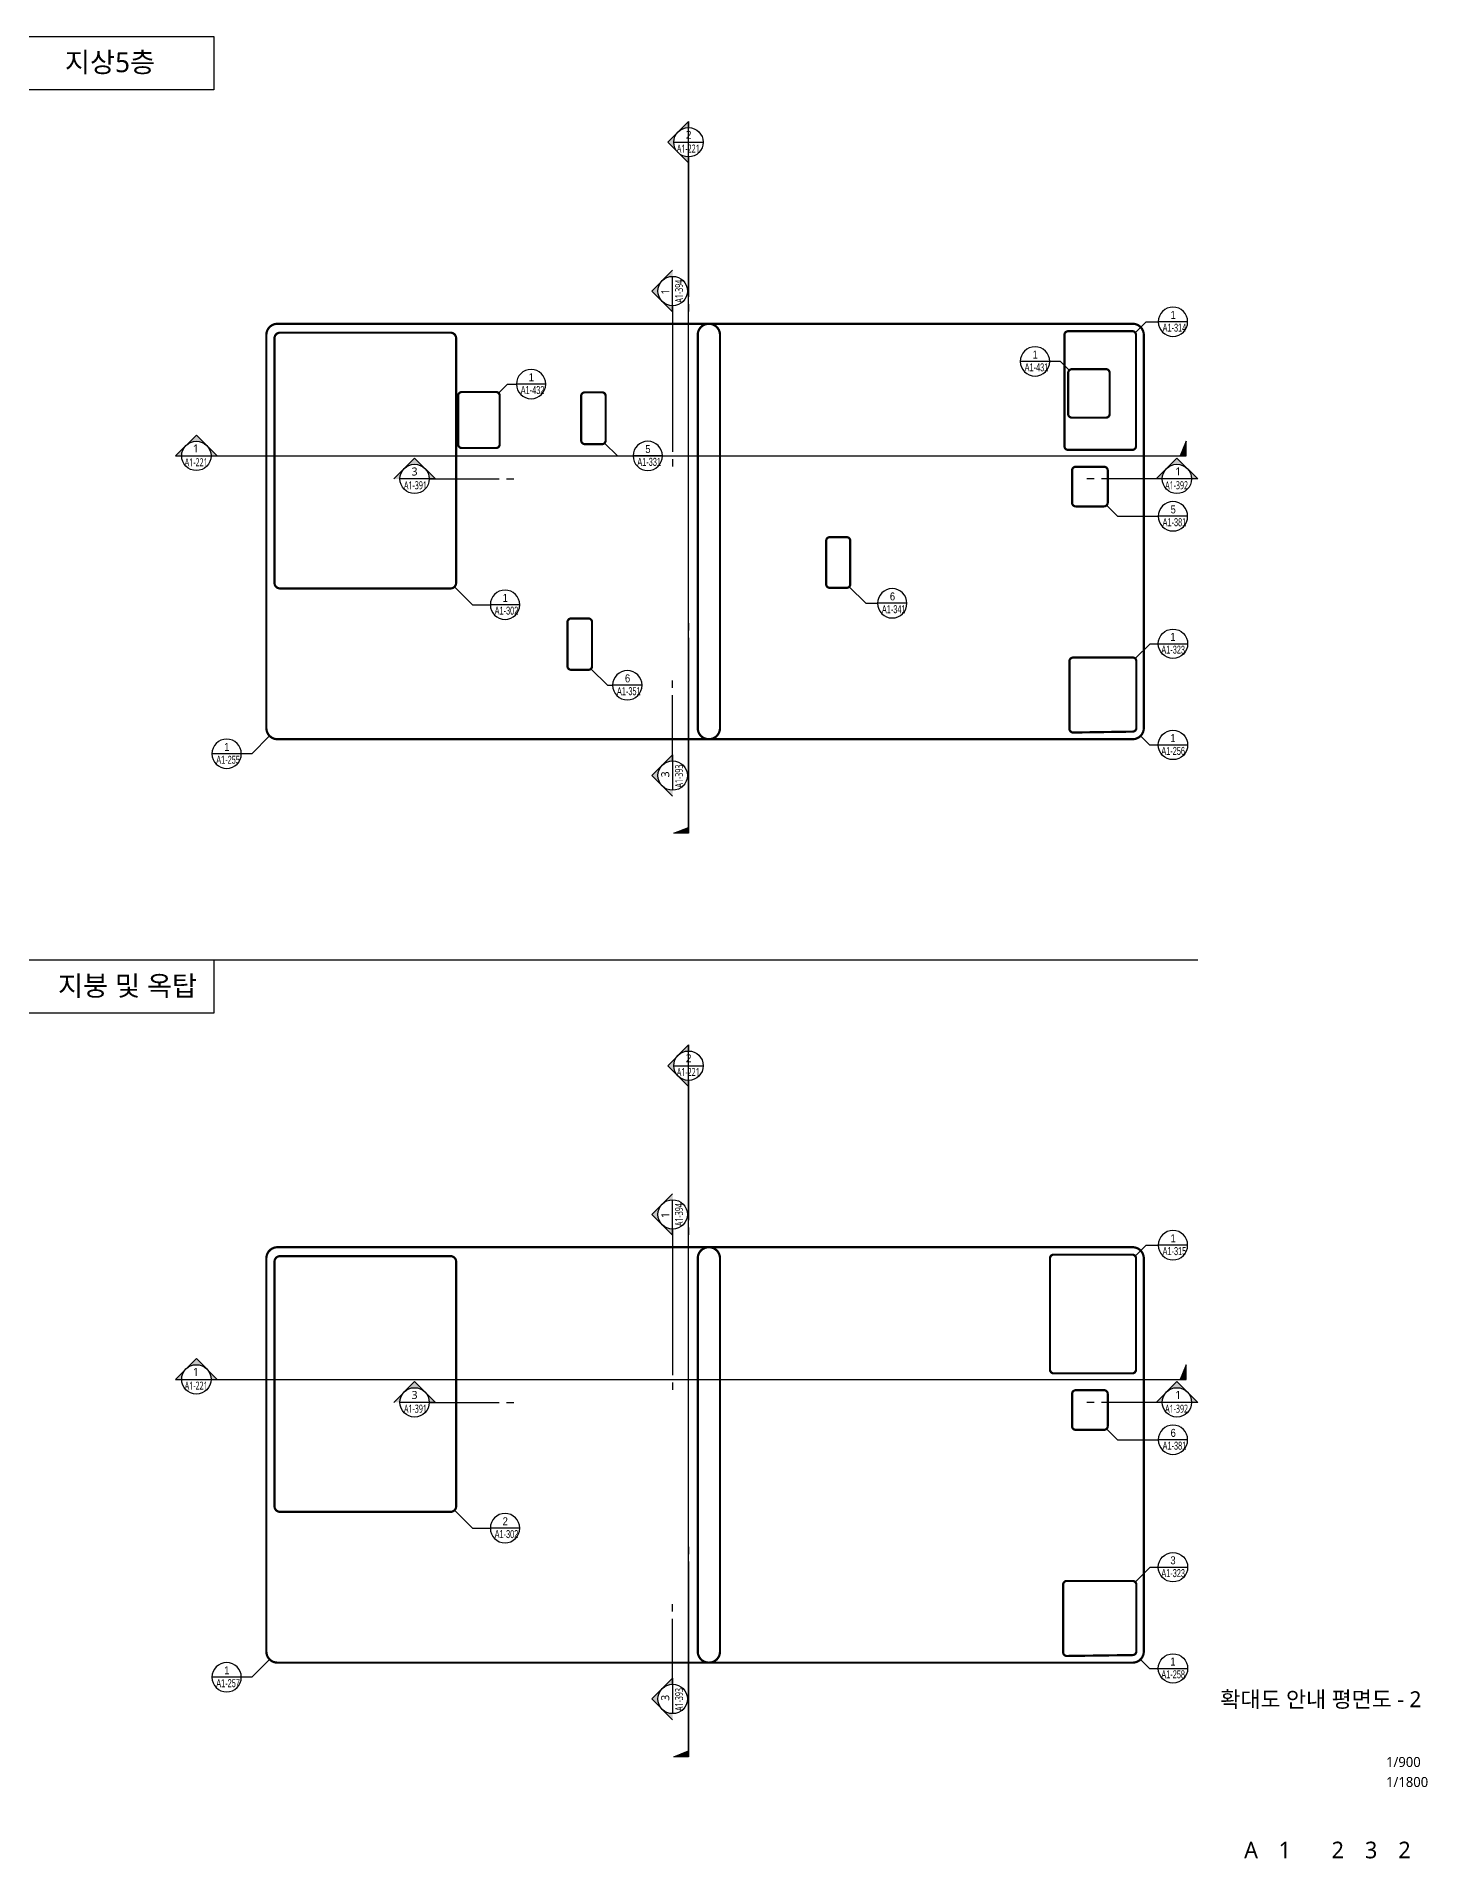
# Model space of a CAD drawing. Header units: millimetres. Extents: x 18000 to 719021, y 9900 to 1026900.
# Drawn here: x 343671 to 719021, y 16587 to 508500 of the extents above; entities that cross this region are included whole.
import ezdxf
from ezdxf.enums import TextEntityAlignment as Align

# ---------------------------------------------------------------- set-up
doc = ezdxf.new("R2010")
doc.units = ezdxf.units.MM
doc.header["$LTSCALE"] = 100
doc.linetypes.add('SYM$0$DASHDOT', pattern=[1, 0.5, -0.25, 0, -0.25])
doc.layers.get('DEFPOINTS').update_dxf_attribs({"color": 161})
for name, color, linetype in [('SYM', 7, 'Continuous'), ('TEXT', 3, 'Continuous'), ('TEXT(노트)', 3, 'Continuous'), ('TEXT-TITLE', 6, 'Continuous'), ('TEXT-기입', 6, 'Continuous'), ('구간정리', 6, 'Continuous'), ('구간정리-TEXT', 3, 'Continuous')]:
    doc.layers.add(name, color=color, linetype=linetype)
doc.styles.add('SYM$0$ARIAL', font='arial.ttf')
doc.styles.add('SYM$0$돋움', font='', dxfattribs={"width": 0.9})
doc.styles.add('나눔바른고딕', font='NanumBarunGothic.ttf')
doc.styles.get('SYM$0$돋움').set_extended_font_data('Dotum')

# ---------------------------------------------------------------- blocks, each defined once
blk = doc.blocks.new('SYM$0$det-tar-wi')
at = {"layer": '구간정리', "ltscale": 0.2}
blk.add_line((0, 0), (11, 0), dxfattribs=at)
blk.add_circle((5.5, 0), 5.5, dxfattribs=at)
at = {"layer": '구간정리-TEXT', "color": 3, "style": 'SYM$0$ARIAL'}
blk.add_attdef('2', text='', height=3, dxfattribs=at).set_placement((5.5, 2.58), align=Align.MIDDLE_CENTER)
at = {"layer": '구간정리-TEXT', "color": 3, "style": 'SYM$0$ARIAL', "width": 0.6}
blk.add_attdef('A1.00', text='', height=3, dxfattribs=at).set_placement((5.57, -2.22), align=Align.MIDDLE_CENTER)

msp = doc.modelspace()

# ---------------------------------------------------------------- hatches: boundary and pattern name
at = {"layer": 'SYM'}
h = msp.add_hatch(color=256, dxfattribs=at)
h.paths.add_polyline_path([(514005, 479934), (516805, 482734, 0.4142136), (516805, 477134)])
h.paths.add_polyline_path([(516805, 482734), (519605, 485534), (519605, 483894, 0.1989124)])
h.paths.add_polyline_path([(516805, 477134, 0.1989124), (519605, 475974), (519605, 474334)])
h = msp.add_hatch(color=256, dxfattribs=at)
h.paths.add_polyline_path([(509736, 439773), (512536, 436973, -0.4142136), (512536, 442573)])
h.paths.add_polyline_path([(512536, 436973), (515336, 434173), (515336, 435813, -0.1989124)])
h.paths.add_polyline_path([(512536, 442573, -0.1989124), (515336, 443733), (515336, 445374)])
h = msp.add_hatch(color=256, dxfattribs=at)
h.paths.add_polyline_path([(386820, 400854), (384020, 398054, -0.4142136), (389620, 398054)])
h.paths.add_polyline_path([(384020, 398054), (381220, 395254), (382860, 395254, -0.1989124)])
h.paths.add_polyline_path([(389620, 398054, -0.1989124), (390780, 395254), (392421, 395254)])
for points in [[(653875, 399214), (652291, 395254), (653875, 395254)], [(515645, 293366), (519605, 294950), (519605, 293366)], [(653875, 149914), (652291, 145954), (653875, 145954)], [(515645, 44066), (519605, 45650), (519605, 44066)]]:
    msp.add_hatch(color=256, dxfattribs=at).paths.add_polyline_path(points)
h = msp.add_hatch(color=256, dxfattribs=at)
h.paths.add_polyline_path([(445700, 394644), (448500, 391844, 0.4142136), (442900, 391844)])
h.paths.add_polyline_path([(448500, 391844), (451300, 389044), (449660, 389044, 0.1989124)])
h.paths.add_polyline_path([(442900, 391844, 0.1989124), (441740, 389044), (440100, 389044)])
h = msp.add_hatch(color=256, dxfattribs=at)
h.paths.add_polyline_path([(651400, 394644), (654200, 391844, 0.4142136), (648600, 391844)])
h.paths.add_polyline_path([(654200, 391844), (657000, 389044), (655360, 389044, 0.1989124)])
h.paths.add_polyline_path([(648600, 391844, 0.1989124), (647440, 389044), (645799, 389044)])
h = msp.add_hatch(color=256, dxfattribs=at)
h.paths.add_polyline_path([(509736, 308966), (512536, 311767, 0.4142136), (512536, 306166)])
h.paths.add_polyline_path([(512536, 311767), (515336, 314567), (515336, 312926, 0.1989124)])
h.paths.add_polyline_path([(512536, 306166, 0.1989124), (515336, 305006), (515336, 303366)])
h = msp.add_hatch(color=256, dxfattribs=at)
h.paths.add_polyline_path([(514005, 230634), (516805, 233434, 0.4142136), (516805, 227834)])
h.paths.add_polyline_path([(516805, 233434), (519605, 236234), (519605, 234594, 0.1989124)])
h.paths.add_polyline_path([(516805, 227834, 0.1989124), (519605, 226674), (519605, 225034)])
h = msp.add_hatch(color=256, dxfattribs=at)
h.paths.add_polyline_path([(509736, 190473), (512536, 187673, -0.4142136), (512536, 193273)])
h.paths.add_polyline_path([(512536, 187673), (515336, 184873), (515336, 186513, -0.1989124)])
h.paths.add_polyline_path([(512536, 193273, -0.1989124), (515336, 194433), (515336, 196074)])
h = msp.add_hatch(color=256, dxfattribs=at)
h.paths.add_polyline_path([(386820, 151554), (384020, 148754, -0.4142136), (389620, 148754)])
h.paths.add_polyline_path([(384020, 148754), (381220, 145954), (382860, 145954, -0.1989124)])
h.paths.add_polyline_path([(389620, 148754, -0.1989124), (390780, 145954), (392421, 145954)])
h = msp.add_hatch(color=256, dxfattribs=at)
h.paths.add_polyline_path([(445700, 145344), (448500, 142544, 0.4142136), (442900, 142544)])
h.paths.add_polyline_path([(448500, 142544), (451300, 139744), (449660, 139744, 0.1989124)])
h.paths.add_polyline_path([(442900, 142544, 0.1989124), (441740, 139744), (440100, 139744)])
h = msp.add_hatch(color=256, dxfattribs=at)
h.paths.add_polyline_path([(651400, 145344), (654200, 142544, 0.4142136), (648600, 142544)])
h.paths.add_polyline_path([(654200, 142544), (657000, 139744), (655360, 139744, 0.1989124)])
h.paths.add_polyline_path([(648600, 142544, 0.1989124), (647440, 139744), (645799, 139744)])
h = msp.add_hatch(color=256, dxfattribs=at)
h.paths.add_polyline_path([(509736, 59666), (512536, 62467, 0.4142136), (512536, 56866)])
h.paths.add_polyline_path([(512536, 62467), (515336, 65267), (515336, 63626, 0.1989124)])
h.paths.add_polyline_path([(512536, 56866, 0.1989124), (515336, 55706), (515336, 54066)])

# ---------------------------------------------------------------- linework, layer by layer
for p, q in [((515645, 479934), (523565, 479934)), ((515336, 435813, 66383), (515336, 443733, 66383)), ((382860, 395254), (390780, 395254)), ((449660, 389044), (441740, 389044)), ((655360, 389044), (647440, 389044)), ((515336, 312926), (515336, 305006)), ((18000, 259200), (657000, 259200)), ((515645, 230634), (523565, 230634)), ((515336, 186513, 66383), (515336, 194433, 66383)), ((382860, 145954), (390780, 145954)), ((449660, 139744), (441740, 139744)), ((655360, 139744), (647440, 139744)), ((515336, 63626), (515336, 55706))]:
    msp.add_line(p, q)
for points in [[(391500, 494100), (337500, 494100), (337500, 508500), (391500, 508500)], [(391500, 244800), (337500, 244800), (337500, 259200), (391500, 259200)]]:
    msp.add_lwpolyline(points, close=True)
at = {"layer": 'DEFPOINTS'}
for p, q in [((519605, 293366), (519605, 485534)), ((381220, 395254), (653875, 395254)), ((519605, 44066), (519605, 236234)), ((381220, 145954), (653875, 145954))]:
    msp.add_line(p, q, dxfattribs=at)
at = {"layer": 'SYM'}
for p, q in [((519605, 485534), (514005, 479934)), ((519605, 485534), (519605, 483894)), ((519605, 474334), (514005, 479934)), ((519605, 475974), (519605, 438194)), ((515336, 445374, 66383), (509736, 439773, 66383)), ((515336, 434173, 66383), (509736, 439773, 66383)), ((515336, 434173, 66383), (515336, 435813, 66383)), ((515336, 435813, 66383), (515336, 396349, 66383)), ((519605, 436214), (519605, 434234)), ((381220, 395254), (386820, 400854)), ((392421, 395254), (386820, 400854)), ((653875, 399214), (652291, 395254)), ((653875, 395254), (653875, 399214)), ((381220, 395254), (382860, 395254)), ((390780, 395254), (428560, 395254)), ((430540, 395254), (432520, 395254)), ((440100, 389044), (445700, 394644)), ((451300, 389044), (445700, 394644)), ((515336, 394369, 66383), (515336, 392389, 66383)), ((602575, 395254), (604555, 395254)), ((606535, 395254), (653875, 395254)), ((645799, 389044), (651400, 394644)), ((657000, 389044), (651400, 394644)), ((451300, 389044), (449660, 389044)), ((449660, 389044), (468550, 389044)), ((470530, 389044), (472510, 389044)), ((629085, 389044), (627105, 389044)), ((647440, 389044), (631065, 389044)), ((657000, 389044), (655360, 389044)), ((519605, 350066), (519605, 348086)), ((519605, 346106), (519605, 293366)), ((515336, 332613), (515336, 334593)), ((515336, 312926), (515336, 330633)), ((515336, 314567), (509736, 308966)), ((515336, 314567), (515336, 312926)), ((515336, 303366), (509736, 308966)), ((515645, 293366), (519605, 294950)), ((519605, 293366), (515645, 293366)), ((519605, 236234), (514005, 230634)), ((519605, 236234), (519605, 234594)), ((519605, 225034), (514005, 230634)), ((519605, 226674), (519605, 188894)), ((515336, 196074, 66383), (509736, 190473, 66383)), ((515336, 184873, 66383), (509736, 190473, 66383)), ((515336, 184873, 66383), (515336, 186513, 66383)), ((515336, 186513, 66383), (515336, 147049, 66383)), ((519605, 186914), (519605, 184934)), ((381220, 145954), (386820, 151554)), ((392421, 145954), (386820, 151554)), ((653875, 149914), (652291, 145954)), ((653875, 145954), (653875, 149914)), ((381220, 145954), (382860, 145954)), ((390780, 145954), (428560, 145954)), ((430540, 145954), (432520, 145954)), ((440100, 139744), (445700, 145344)), ((451300, 139744), (445700, 145344)), ((515336, 145069, 66383), (515336, 143089, 66383)), ((602575, 145954), (604555, 145954)), ((606535, 145954), (653875, 145954)), ((645799, 139744), (651400, 145344)), ((657000, 139744), (651400, 145344)), ((451300, 139744), (449660, 139744)), ((449660, 139744), (468550, 139744)), ((470530, 139744), (472510, 139744)), ((629085, 139744), (627105, 139744)), ((647440, 139744), (631065, 139744)), ((657000, 139744), (655360, 139744)), ((519605, 100766), (519605, 98786)), ((519605, 96806), (519605, 44066)), ((515336, 83313), (515336, 85293)), ((515336, 63626), (515336, 81333)), ((515336, 65267), (509736, 59666)), ((515336, 65267), (515336, 63626)), ((515336, 54066), (509736, 59666)), ((515645, 44066), (519605, 45650)), ((519605, 44066), (515645, 44066))]:
    msp.add_line(p, q, dxfattribs=at)
for centre in [(519605, 479934), (515336, 439773, 66383), (386820, 395254), (445700, 389044), (651400, 389044), (515336, 308966), (519605, 230634), (515336, 190473, 66383), (386820, 145954), (445700, 139744), (651400, 139744), (515336, 59666)]:
    msp.add_circle(centre, 3960, dxfattribs=at)
at = {"layer": '구간정리', "linetype": 'SYM$0$DASHDOT', "ltscale": 20, "const_width": 600}
for points in [[(525105, 318779), (408705, 318779, -0.4142136), (405705, 321779), (405705, 427929, -0.4142136), (408705, 430929), (525105, 430929, -0.4142136), (528105, 427929), (528105, 321779, -0.4142136)], [(455405, 359479), (409405, 359479, -0.4142136), (407905, 360979), (407905, 427029, -0.4142136), (409405, 428529), (455405, 428529, -0.4142136), (456905, 427029), (456905, 360979, -0.4142136)], [(525105, 318779), (639455, 318779, 0.4142136), (642455, 321779), (642455, 427929, 0.4142136), (639455, 430929), (525105, 430929, 0.4142136), (522105, 427929), (522105, 321779, 0.4142136)], [(622055, 396879), (639355, 396879, 0.4142136), (640355, 397879), (640355, 427929, 0.4142136), (639355, 428929), (622055, 428929, 0.4142136), (621055, 427929), (621055, 397879, 0.4142136)], [(623055, 405584), (632250, 405584, 0.4142136), (633250, 406584), (633250, 417674, 0.4142136), (632250, 418674), (623055, 418674, 0.4142136), (622055, 417674), (622055, 406584, 0.4142136)], [(458468, 397379), (467666, 397379, 0.4142136), (468666, 398379), (468666, 411516, 0.4142136), (467666, 412516), (458468, 412516, 0.4142136), (457468, 411516), (457468, 398379, 0.4142136)], [(496255, 398429), (491655, 398429, -0.4142136), (490655, 399429), (490655, 411429, -0.4142136), (491655, 412429), (496255, 412429, -0.4142136), (497255, 411429), (497255, 399429, -0.4142136)], [(624105, 392329), (631730, 392329, -0.4142136), (632730, 391329), (632730, 382629, -0.4142136), (631730, 381629), (624105, 381629, -0.4142136), (623105, 382629), (623105, 391329, -0.4142136)], [(557755, 359629), (562255, 359629, 0.4142136), (563255, 360629), (563255, 372329, 0.4142136), (562255, 373329), (557755, 373329, 0.4142136), (556755, 372329), (556755, 360629, 0.4142136)], [(492580, 337504), (487955, 337504, -0.4142136), (486955, 338504), (486955, 350379, -0.4142136), (487955, 351379), (492580, 351379, -0.4142136), (493580, 350379), (493580, 338504, -0.4142136)], [(639455, 340829), (623405, 340829, 0.4142136), (622405, 339829), (622405, 321579, 0.4179554), (623418, 320579), (639468, 320825, 0.4104816), (640455, 321824), (640455, 339829, 0.4142136)], [(525105, 69479), (408705, 69479, -0.4142136), (405705, 72479), (405705, 178629, -0.4142136), (408705, 181629), (525105, 181629, -0.4142136), (528105, 178629), (528105, 72479, -0.4142136)], [(455405, 110179), (409405, 110179, -0.4142136), (407905, 111679), (407905, 177729, -0.4142136), (409405, 179229), (455405, 179229, -0.4142136), (456905, 177729), (456905, 111679, -0.4142136)], [(525105, 69479), (639455, 69479, 0.4142136), (642455, 72479), (642455, 178629, 0.4142136), (639455, 181629), (525105, 181629, 0.4142136), (522105, 178629), (522105, 72479, 0.4142136)], [(618155, 147579), (639355, 147579, 0.4142136), (640355, 148579), (640355, 178629, 0.4142136), (639355, 179629), (618155, 179629, 0.4142136), (617155, 178629), (617155, 148579, 0.4142136)], [(624105, 143029), (631730, 143029, -0.4142136), (632730, 142029), (632730, 133329, -0.4142136), (631730, 132329), (624105, 132329, -0.4142136), (623105, 133329), (623105, 142029, -0.4142136)], [(639455, 91529), (621692, 91529, 0.4142136), (620692, 90529), (620692, 72279, 0.4179554), (621705, 71279), (639468, 71525, 0.4104816), (640455, 72524), (640455, 90529, 0.4142136)]]:
    msp.add_lwpolyline(points, format="xyb", close=True, dxfattribs=at)
at = {"layer": '구간정리', "ltscale": 0.2}
for points in [[(640168, 428511), (643138, 431481), (646375, 431481)], [(622348, 418381), (619964, 420765), (617065, 420765)], [(468373, 412223), (470791, 414641), (473185, 414641)], [(496962, 398721), (500430, 395254), (504645, 395254)], [(632437, 381921), (635407, 378952), (646375, 378952)], [(456466, 359918), (461301, 355082), (466145, 355082)], [(562962, 359921), (567417, 355467), (570633, 355467)], [(640155, 340543), (644160, 344547), (646375, 344547)], [(493287, 337796), (497742, 333342), (499145, 333342)], [(406584, 319657), (401761, 314834), (398944, 314834)], [(641576, 319657), (644012, 317221), (646375, 317221)], [(640168, 179211), (643138, 182181), (646375, 182181)], [(632437, 132621), (635407, 129652), (646375, 129652)], [(456466, 110618), (461301, 105782), (466145, 105782)], [(640155, 91243), (644160, 95247), (646375, 95247)], [(406584, 70357), (401761, 65534), (398944, 65534)], [(641576, 70357), (644012, 67921), (646375, 67921)], [(641576, 70357), (644012, 67921), (646375, 67921)]]:
    msp.add_lwpolyline(points, dxfattribs=at)

# ---------------------------------------------------------------- block references
at = {"layer": '구간정리'}
ref = msp.add_blockref('SYM$0$det-tar-wi', (654295, 431481), dxfattribs=dict(at, xscale=-720, yscale=720, zscale=720))
ref.add_attrib('A1.00', 'A1-314', dxfattribs={"layer": '구간정리-TEXT', "color": 3, "height": 2160, "style": 'SYM$0$돋움', "width": 0.6}).set_placement((650719, 429880), align=Align.MIDDLE_CENTER)
ref.add_attrib('2', '1', dxfattribs={"layer": '구간정리-TEXT', "color": 3, "height": 2160, "style": 'SYM$0$돋움', "width": 0.9}).set_placement((650396, 433341), align=Align.MIDDLE_CENTER)
ref = msp.add_blockref('SYM$0$det-tar-wi', (617065, 420765), dxfattribs=dict(at, xscale=-720, yscale=720, zscale=720))
ref.add_attrib('A1.00', 'A1-431', dxfattribs={"layer": '구간정리-TEXT', "color": 3, "height": 2160, "style": 'SYM$0$돋움', "width": 0.6}).set_placement((613489, 419164), align=Align.MIDDLE_CENTER)
ref.add_attrib('2', '1', dxfattribs={"layer": '구간정리-TEXT', "color": 3, "height": 2160, "style": 'SYM$0$돋움', "width": 0.9}).set_placement((613166, 422625), align=Align.MIDDLE_CENTER)
ref = msp.add_blockref('SYM$0$det-tar-wi', (481105, 414641), dxfattribs=dict(at, xscale=-720, yscale=720, zscale=720))
ref.add_attrib('A1.00', 'A1-432', dxfattribs={"layer": '구간정리-TEXT', "color": 3, "height": 2160, "style": 'SYM$0$돋움', "width": 0.6}).set_placement((477529, 413040), align=Align.MIDDLE_CENTER)
ref.add_attrib('2', '1', dxfattribs={"layer": '구간정리-TEXT', "color": 3, "height": 2160, "style": 'SYM$0$돋움', "width": 0.9}).set_placement((477206, 416501), align=Align.MIDDLE_CENTER)
ref = msp.add_blockref('SYM$0$det-tar-wi', (512565, 395254), dxfattribs=dict(at, xscale=-720, yscale=720, zscale=720))
ref.add_attrib('A1.00', 'A1-331', dxfattribs={"layer": '구간정리-TEXT', "color": 3, "height": 2160, "style": 'SYM$0$돋움', "width": 0.6}).set_placement((508989, 393653), align=Align.MIDDLE_CENTER)
ref.add_attrib('2', '5', dxfattribs={"layer": '구간정리-TEXT', "color": 3, "height": 2160, "style": 'SYM$0$돋움', "width": 0.9}).set_placement((508666, 397113), align=Align.MIDDLE_CENTER)
ref = msp.add_blockref('SYM$0$det-tar-wi', (654295, 378952), dxfattribs=dict(at, xscale=-720, yscale=720, zscale=720))
ref.add_attrib('A1.00', 'A1-381', dxfattribs={"layer": '구간정리-TEXT', "color": 3, "height": 2160, "style": 'SYM$0$돋움', "width": 0.6}).set_placement((650719, 377351), align=Align.MIDDLE_CENTER)
ref.add_attrib('2', '5', dxfattribs={"layer": '구간정리-TEXT', "color": 3, "height": 2160, "style": 'SYM$0$돋움', "width": 0.9}).set_placement((650396, 380812), align=Align.MIDDLE_CENTER)
ref = msp.add_blockref('SYM$0$det-tar-wi', (578553, 355467), dxfattribs=dict(at, xscale=-720, yscale=720, zscale=720))
ref.add_attrib('A1.00', 'A1-341', dxfattribs={"layer": '구간정리-TEXT', "color": 3, "height": 2160, "style": 'SYM$0$돋움', "width": 0.6}).set_placement((574977, 353866), align=Align.MIDDLE_CENTER)
ref.add_attrib('2', '6', dxfattribs={"layer": '구간정리-TEXT', "color": 3, "height": 2160, "style": 'SYM$0$돋움', "width": 0.9}).set_placement((574654, 357327), align=Align.MIDDLE_CENTER)
ref = msp.add_blockref('SYM$0$det-tar-wi', (474065, 355082), dxfattribs=dict(at, xscale=-720, yscale=720, zscale=720))
ref.add_attrib('A1.00', 'A1-302', dxfattribs={"layer": '구간정리-TEXT', "color": 3, "height": 2160, "style": 'SYM$0$돋움', "width": 0.6}).set_placement((470489, 353481), align=Align.MIDDLE_CENTER)
ref.add_attrib('2', '1', dxfattribs={"layer": '구간정리-TEXT', "color": 3, "height": 2160, "style": 'SYM$0$돋움', "width": 0.9}).set_placement((470166, 356942), align=Align.MIDDLE_CENTER)
ref = msp.add_blockref('SYM$0$det-tar-wi', (646375, 344547), dxfattribs=dict(at, xscale=720, yscale=720, zscale=720))
ref.add_attrib('A1.00', 'A1-323', dxfattribs={"layer": '구간정리-TEXT', "color": 3, "height": 2160, "style": 'SYM$0$돋움', "width": 0.6}).set_placement((650383, 342947), align=Align.MIDDLE_CENTER)
ref.add_attrib('2', '1', dxfattribs={"layer": '구간정리-TEXT', "color": 3, "height": 2160, "style": 'SYM$0$돋움', "width": 0.9}).set_placement((650335, 346407), align=Align.MIDDLE_CENTER)
ref = msp.add_blockref('SYM$0$det-tar-wi', (507065, 333342), dxfattribs=dict(at, xscale=-720, yscale=720, zscale=720))
ref.add_attrib('A1.00', 'A1-351', dxfattribs={"layer": '구간정리-TEXT', "color": 3, "height": 2160, "style": 'SYM$0$돋움', "width": 0.6}).set_placement((503489, 331741), align=Align.MIDDLE_CENTER)
ref.add_attrib('2', '6', dxfattribs={"layer": '구간정리-TEXT', "color": 3, "height": 2160, "style": 'SYM$0$돋움', "width": 0.9}).set_placement((503166, 335202), align=Align.MIDDLE_CENTER)
ref = msp.add_blockref('SYM$0$det-tar-wi', (646375, 317221), dxfattribs=dict(at, xscale=720, yscale=720, zscale=720))
ref.add_attrib('A1.00', 'A1-256', dxfattribs={"layer": '구간정리-TEXT', "color": 3, "height": 2160, "style": 'SYM$0$돋움', "width": 0.6}).set_placement((650383, 315621), align=Align.MIDDLE_CENTER)
ref.add_attrib('2', '1', dxfattribs={"layer": '구간정리-TEXT', "color": 3, "height": 2160, "style": 'SYM$0$돋움', "width": 0.9}).set_placement((650335, 319081), align=Align.MIDDLE_CENTER)
ref = msp.add_blockref('SYM$0$det-tar-wi', (398944, 314834), dxfattribs=dict(at, xscale=-720, yscale=720, zscale=720))
ref.add_attrib('A1.00', 'A1-255', dxfattribs={"layer": '구간정리-TEXT', "color": 3, "height": 2160, "style": 'SYM$0$돋움', "width": 0.6}).set_placement((395368, 313234), align=Align.MIDDLE_CENTER)
ref.add_attrib('2', '1', dxfattribs={"layer": '구간정리-TEXT', "color": 3, "height": 2160, "style": 'SYM$0$돋움', "width": 0.9}).set_placement((395044, 316694), align=Align.MIDDLE_CENTER)
ref = msp.add_blockref('SYM$0$det-tar-wi', (654295, 182181), dxfattribs=dict(at, xscale=-720, yscale=720, zscale=720))
ref.add_attrib('A1.00', 'A1-315', dxfattribs={"layer": '구간정리-TEXT', "color": 3, "height": 2160, "style": 'SYM$0$돋움', "width": 0.6}).set_placement((650719, 180580), align=Align.MIDDLE_CENTER)
ref.add_attrib('2', '1', dxfattribs={"layer": '구간정리-TEXT', "color": 3, "height": 2160, "style": 'SYM$0$돋움', "width": 0.9}).set_placement((650396, 184041), align=Align.MIDDLE_CENTER)
ref = msp.add_blockref('SYM$0$det-tar-wi', (654295, 129652), dxfattribs=dict(at, xscale=-720, yscale=720, zscale=720))
ref.add_attrib('A1.00', 'A1-381', dxfattribs={"layer": '구간정리-TEXT', "color": 3, "height": 2160, "style": 'SYM$0$돋움', "width": 0.6}).set_placement((650719, 128051), align=Align.MIDDLE_CENTER)
ref.add_attrib('2', '6', dxfattribs={"layer": '구간정리-TEXT', "color": 3, "height": 2160, "style": 'SYM$0$돋움', "width": 0.9}).set_placement((650396, 131512), align=Align.MIDDLE_CENTER)
ref = msp.add_blockref('SYM$0$det-tar-wi', (474065, 105782), dxfattribs=dict(at, xscale=-720, yscale=720, zscale=720))
ref.add_attrib('A1.00', 'A1-302', dxfattribs={"layer": '구간정리-TEXT', "color": 3, "height": 2160, "style": 'SYM$0$돋움', "width": 0.6}).set_placement((470489, 104181), align=Align.MIDDLE_CENTER)
ref.add_attrib('2', '2', dxfattribs={"layer": '구간정리-TEXT', "color": 3, "height": 2160, "style": 'SYM$0$돋움', "width": 0.9}).set_placement((470166, 107642), align=Align.MIDDLE_CENTER)
ref = msp.add_blockref('SYM$0$det-tar-wi', (646375, 95247), dxfattribs=dict(at, xscale=720, yscale=720, zscale=720))
ref.add_attrib('A1.00', 'A1-323', dxfattribs={"layer": '구간정리-TEXT', "color": 3, "height": 2160, "style": 'SYM$0$돋움', "width": 0.6}).set_placement((650383, 93647), align=Align.MIDDLE_CENTER)
ref.add_attrib('2', '3', dxfattribs={"layer": '구간정리-TEXT', "color": 3, "height": 2160, "style": 'SYM$0$돋움', "width": 0.9}).set_placement((650335, 97107), align=Align.MIDDLE_CENTER)
ref = msp.add_blockref('SYM$0$det-tar-wi', (398944, 65534), dxfattribs=dict(at, xscale=-720, yscale=720, zscale=720))
ref.add_attrib('A1.00', 'A1-257', dxfattribs={"layer": '구간정리-TEXT', "color": 3, "height": 2160, "style": 'SYM$0$돋움', "width": 0.6}).set_placement((395368, 63934), align=Align.MIDDLE_CENTER)
ref.add_attrib('2', '1', dxfattribs={"layer": '구간정리-TEXT', "color": 3, "height": 2160, "style": 'SYM$0$돋움', "width": 0.9}).set_placement((395044, 67394), align=Align.MIDDLE_CENTER)
ref = msp.add_blockref('SYM$0$det-tar-wi', (646375, 67921), dxfattribs=dict(at, xscale=720, yscale=720, zscale=720))
ref.add_attrib('A1.00', 'A1-258', dxfattribs={"layer": '구간정리-TEXT', "color": 3, "height": 2160, "style": 'SYM$0$돋움', "width": 0.6}).set_placement((650383, 66321), align=Align.MIDDLE_CENTER)
ref.add_attrib('2', '1', dxfattribs={"layer": '구간정리-TEXT', "color": 3, "height": 2160, "style": 'SYM$0$돋움', "width": 0.9}).set_placement((650335, 69781), align=Align.MIDDLE_CENTER)

# ---------------------------------------------------------------- texts
at = {"layer": 'TEXT', "style": '나눔바른고딕'}
for s, p in [('지상5층', (351338, 498839)), ('지붕 및 옥탑', (349474, 249514))]:
    msp.add_text(s, height=5400, dxfattribs=at).set_placement(p)
at = {"layer": 'TEXT(노트)', "style": '나눔바른고딕'}
for s, p in [('2', (518860, 480860)), ('1', (385865, 396179)), ('3', (444884, 389969)), ('1', (650920, 389969)), ('2', (518860, 231560)), ('1', (385865, 146879)), ('3', (444884, 140669)), ('1', (650920, 140669))]:
    msp.add_text(s, height=2160, dxfattribs=at).set_placement(p)
at = {"layer": 'TEXT(노트)', "style": '나눔바른고딕', "width": 0.6}
for s, p in [('A1-221', (516462, 477150)), ('A1-221', (383677, 392470)), ('A1-391', (442841, 386260)), ('A1-392', (648214, 386260)), ('A1-221', (516462, 227850)), ('A1-221', (383677, 143170)), ('A1-391', (442841, 136960)), ('A1-392', (648214, 136960))]:
    msp.add_text(s, height=2160, dxfattribs=at).set_placement(p)
at = {"layer": 'TEXT(노트)', "style": '나눔바른고딕'}
for s, p in [('1', (514410, 438818, 66383)), ('3', (514410, 308486)), ('1', (514410, 189518, 66383)), ('3', (514410, 59186))]:
    msp.add_text(s, height=2160, rotation=90, dxfattribs=at).set_placement(p)
at = {"layer": 'TEXT(노트)', "style": '나눔바른고딕', "width": 0.6}
for s, p in [('A1-394', (518120, 436630, 66383)), ('A1-393', (518120, 305726)), ('A1-394', (518120, 187330, 66383)), ('A1-393', (518120, 56426))]:
    msp.add_text(s, height=2160, rotation=90, dxfattribs=at).set_placement(p)
at = {"layer": 'TEXT-TITLE', "style": '나눔바른고딕'}
msp.add_text('확대도 안내 평면도 - 2', height=4320, dxfattribs=at).set_placement((690227, 57430), align=Align.CENTER)
at = {"layer": 'TEXT-기입', "style": '나눔바른고딕'}
for s, p in [('1/900', (707827, 40500)), ('1/1800', (707827, 35100))]:
    msp.add_text(s, height=2700, dxfattribs=at).set_placement(p, align=Align.BOTTOM_LEFT)
for s, p in [('A', (671400, 18900)), ('1', (680513, 18900)), ('2', (694800, 18900)), ('3', (703800, 18900)), ('2', (712800, 18900))]:
    msp.add_text(s, height=4500, dxfattribs=at).set_placement(p, align=Align.MIDDLE_CENTER)

doc.saveas('drawing.dxf')
